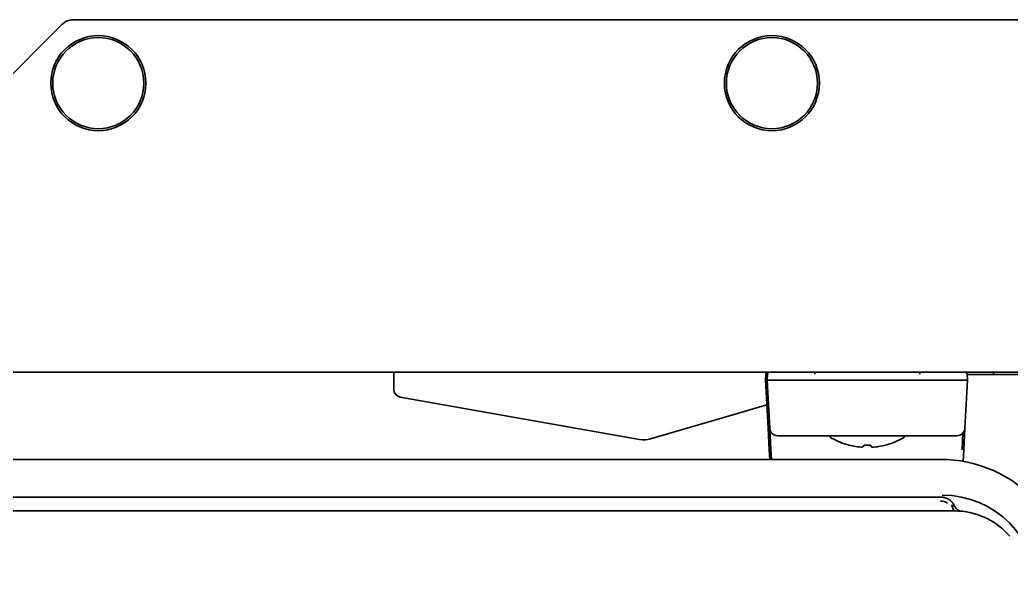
# Model space of a CAD drawing. Header units: inches. Extents: x 786 to 5593, y 691 to 5453.
# Drawn here: x 4066.8 to 4191.9, y 5311.7 to 5383.7 of the extents above; entities that cross this region are included whole.
import ezdxf

# ---------------------------------------------------------------- set-up
doc = ezdxf.new("R2010")
doc.units = ezdxf.units.IN
doc.layers.add('1', color=7, linetype='Continuous', true_color=0xffffff)
doc.layers.add('4', color=7, linetype='Continuous', true_color=0xffffff)

msp = doc.modelspace()

# ---------------------------------------------------------------- linework, layer by layer
at = {"layer": '1', "color": 7, "linetype": 'Continuous', "lineweight": 35}
for p, q in [((4058.4, 5369.34), (4072.15, 5383.09)), ((4073.57, 5383.68), (4202.24, 5383.68)), ((4194.03, 5339.18), (4058.15, 5339.18)), ((4114.03, 5337.02), (4114.03, 5339.18)), ((4167.14, 5338.93), (4167.14, 5339.18)), ((4189.72, 5338.9), (4189.72, 5339.18)), ((4160.95, 5338.18), (4160.98, 5338.93)), ((4161.27, 5332.12), (4160.95, 5338.18)), ((4161.15, 5338.18), (4161.18, 5338.93)), ((4161.47, 5332.12), (4161.15, 5338.18)), ((4180.41, 5338.18), (4167.14, 5338.18)), ((4186.4, 5338.18), (4186.08, 5332.12)), ((4186.37, 5338.93), (4186.4, 5338.18)), ((4186.37, 5338.9), (4189.17, 5338.9)), ((4189.17, 5338.9), (4194.14, 5338.9)), ((4118.85, 5335.33), (4114.85, 5336.03)), ((4145.05, 5330.71), (4118.85, 5335.33)), ((4160.8, 5334.97), (4156.8, 5333.8)), ((4156.8, 5333.8), (4146.41, 5330.78)), ((4161.41, 5329.41), (4161.27, 5332.12)), ((4161.61, 5329.41), (4161.47, 5332.12)), ((4186.08, 5332.12), (4185.94, 5329.41)), ((4167.46, 5331.18), (4162.47, 5331.18)), ((4180.09, 5331.18), (4167.46, 5331.18)), ((4185.08, 5331.18), (4180.09, 5331.18)), ((4185.85, 5331.53), (4185.74, 5329.41)), ((4161.47, 5328.19), (4161.41, 5329.41)), ((4161.68, 5328.19), (4161.61, 5329.41)), ((4173.18, 5329.72), (4173.18, 5329.72)), ((4174.38, 5329.72), (4174.38, 5329.72)), ((4176.07, 5329.98), (4176.07, 5329.97)), ((4185.94, 5329.41), (4185.86, 5327.93))]:
    msp.add_line(p, q, dxfattribs=at)
for centre, radius in [((4076.74, 5375.68), 6), ((4161.74, 5375.68), 6), ((4076.74, 5375.68), 5.75), ((4161.74, 5375.68), 5.75)]:
    msp.add_circle(centre, radius, dxfattribs=at)
for centre, radius, start, end in [((4073.57, 5381.68), 2, 90, 135), ((4115.03, 5337.02), 1, 180, 260), ((4160.52, 5335.93), 1, 286.2135, 305.888), ((4162.27, 5332.18), 1, 183, 220.0403), ((4162.47, 5332.18), 1, 183, 270), ((4185.08, 5332.18), 1, 270, 357), ((4145.57, 5333.66), 3, 260, 286.2135), ((4169.52, 5331.3), 0.5, 194.6023, 240.3206), ((4173.77, 5338.76), 9.08, 240.3206, 255.3324), ((4173.77, 5338.76), 9.08, 284.6676, 299.6794), ((4178.02, 5331.3), 0.5, 299.6794, 345.3977)]:
    msp.add_arc(centre, radius, start, end, dxfattribs=at)
for centre, major_axis, ratio, start_param, end_param in [((4161.23, 5338.93), (0, 0.25), 1, 0, 1.53589), ((4161.43, 5338.93), (0, 0.25), 1, 0, 1.53589), ((4180.41, 5338.93), (0, -0.25), 0.000017, 1.605703, 3.141593), ((4186.12, 5338.93), (-0.25, 0), 1, 3.176499, 4.712389), ((4171.47, 5338.76), (0, -8.79), 0.001207, 6.237649, 6.328721), ((4173.7, 5338.76), (0, -9.06), 0.993009, 6.033606, 6.225112), ((4173.11, 5338.76), (0, -9.06), 0.115642, 0.058074, 0.249579), ((4173.11, 5338.76), (0, -9.06), 0.11804, 0.058074, 0.249579), ((4173.77, 5338.76), (0, -8.79), 0.999999, 6.237649, 6.328721), ((4173.78, 5338.76), (0, 8.79), 0.999999, 3.14129, 3.187129), ((4174.44, 5338.76), (0, 9.06), 0.11804, 2.892014, 3.083519), ((4173.85, 5338.76), (0, 9.06), 0.993291, 3.199666, 3.391172), ((4173.85, 5338.76), (0, 9.06), 0.993009, 3.199666, 3.391172)]:
    msp.add_ellipse(centre, major_axis=major_axis, ratio=ratio, start_param=start_param, end_param=end_param, dxfattribs=at)
for points, knots in [([(4167.14, 5338.18), (4166.95, 5338.18), (4166.75, 5338.17), (4166.36, 5338.17), (4166.17, 5338.17), (4165.78, 5338.17), (4165.59, 5338.17), (4165.36, 5338.17), (4165.31, 5338.17), (4165.22, 5338.18), (4165.17, 5338.18), (4165.03, 5338.18), (4164.94, 5338.18), (4164.67, 5338.18), (4164.49, 5338.18), (4164.15, 5338.17), (4163.98, 5338.17), (4163.73, 5338.17), (4163.65, 5338.17), (4163.54, 5338.17), (4163.5, 5338.17), (4163.42, 5338.17), (4163.38, 5338.17), (4163.19, 5338.18), (4163.04, 5338.18), (4162.77, 5338.18), (4162.5, 5338.17), (4162.27, 5338.17), (4162.13, 5338.17), (4162.11, 5338.17), (4162.05, 5338.17), (4162.03, 5338.17), (4161.95, 5338.17), (4161.9, 5338.17), (4161.77, 5338.18), (4161.68, 5338.18), (4161.53, 5338.18), (4161.47, 5338.18), (4161.38, 5338.17), (4161.36, 5338.17), (4161.31, 5338.17), (4161.29, 5338.17), (4161.23, 5338.17), (4161.2, 5338.17), (4161.16, 5338.17), (4161.15, 5338.18), (4161.15, 5338.18)], [0, 0, 0, 0, 0.062581, 0.062581, 0.125162, 0.125162, 0.187743, 0.187743, 0.203388, 0.203388, 0.219033, 0.219033, 0.250323, 0.250323, 0.312904, 0.312904, 0.375485, 0.375485, 0.406775, 0.406775, 0.422421, 0.422421, 0.438066, 0.438066, 0.500647, 0.500647, 0.563228, 0.625808, 0.625808, 0.641454, 0.641454, 0.657099, 0.657099, 0.688389, 0.688389, 0.75097, 0.75097, 0.813551, 0.813551, 0.844841, 0.844841, 0.876132, 0.876132, 0.938713, 0.938713, 1, 1, 1, 1]), ([(4186.4, 5338.18), (4186.4, 5338.18), (4186.39, 5338.17), (4186.35, 5338.17), (4186.32, 5338.17), (4186.24, 5338.17), (4186.2, 5338.17), (4186.13, 5338.17), (4186.11, 5338.17), (4186.08, 5338.18), (4186.06, 5338.18), (4186.01, 5338.18), (4185.98, 5338.18), (4185.87, 5338.18), (4185.78, 5338.18), (4185.6, 5338.17), (4185.5, 5338.17), (4185.33, 5338.17), (4185.28, 5338.17), (4185.19, 5338.17), (4185.16, 5338.17), (4185.1, 5338.17), (4185.07, 5338.17), (4184.91, 5338.18), (4184.78, 5338.18), (4184.5, 5338.18), (4184.21, 5338.17), (4183.9, 5338.17), (4183.69, 5338.17), (4183.65, 5338.17), (4183.57, 5338.17), (4183.53, 5338.17), (4183.4, 5338.17), (4183.31, 5338.17), (4183.06, 5338.18), (4182.88, 5338.18), (4182.52, 5338.18), (4182.33, 5338.18), (4182.05, 5338.17), (4181.96, 5338.17), (4181.77, 5338.17), (4181.67, 5338.17), (4181.38, 5338.17), (4181.18, 5338.17), (4180.8, 5338.17), (4180.6, 5338.18), (4180.41, 5338.18)], [0, 0, 0, 0, 0.061226, 0.061226, 0.123811, 0.123811, 0.186396, 0.186396, 0.202042, 0.202042, 0.217689, 0.217689, 0.248981, 0.248981, 0.311566, 0.311566, 0.374151, 0.374151, 0.405443, 0.405443, 0.42109, 0.42109, 0.436736, 0.436736, 0.499321, 0.499321, 0.561906, 0.62449, 0.62449, 0.640137, 0.640137, 0.655783, 0.655783, 0.687075, 0.687075, 0.74966, 0.74966, 0.812245, 0.812245, 0.843538, 0.843538, 0.87483, 0.87483, 0.937415, 0.937415, 1, 1, 1, 1])]:
    msp.add_open_spline(points, degree=3, knots=knots, dxfattribs=at)
at = {"layer": '4', "color": 7, "linetype": 'Continuous', "lineweight": 35}
for p, q in [((4182.99, 5328.19), (3859.9, 5328.19)), ((3468.47, 5323.43), (4183.01, 5323.43)), ((3468.47, 5323.43), (4183.01, 5323.43)), ((4184.87, 5321.68), (3466.61, 5321.68)), ((4184.87, 5321.68), (3466.61, 5321.68)), ((4189.59, 5320.34), (4189.59, 5320.34)), ((4189.59, 5320.34), (4189.59, 5320.34))]:
    msp.add_line(p, q, dxfattribs=at)
for centre, radius, start, end in [((4182.99, 5311.68), 16.51, 42.0972, 90), ((4183.24, 5311.68), 11.99, 0, 90), ((4185.75, 5322.64, 0), 1, 203.8148, 264.9172), ((4185.75, 5322.64, 0), 1, 203.8148, 264.9172)]:
    msp.add_arc(centre, radius, start, end, dxfattribs=at)
for centre, major_axis, ratio, start_param, end_param in [((4183.01, 5321.43), (1.5, 0), 0.999848, 0.954515, 1.570825), ((4183.01, 5321.43), (1.5, 0), 0.999848, 0.954515, 1.570825), ((4184.87, 5322.68), (0, -1), 0.423885, 4.999104, 6.283186), ((4184.87, 5322.68), (0, -1), 0.423885, 4.999104, 6.283186), ((4185.75, 5322.64), (0.39, -0.921), 0.999999, 4.726879, 5.111753), ((4185.75, 5322.64), (0.39, -0.921), 0.999999, 4.726882, 5.111755), ((4184.87, 5312.68), (-7.86, -4.39), 1, 3.331446, 3.650679)]:
    msp.add_ellipse(centre, major_axis=major_axis, ratio=ratio, start_param=start_param, end_param=end_param, dxfattribs=at)
for points, knots in [([(4183.01, 5323.43), (4183.01, 5323.43), (4183.03, 5323.43), (4183.05, 5323.43), (4183.07, 5323.43), (4183.09, 5323.42), (4183.11, 5323.42), (4183.13, 5323.42), (4183.15, 5323.42), (4183.18, 5323.42), (4183.2, 5323.42), (4183.22, 5323.41), (4183.24, 5323.41), (4183.26, 5323.41), (4183.28, 5323.41), (4183.3, 5323.4), (4183.33, 5323.4), (4183.35, 5323.4), (4183.37, 5323.39), (4183.39, 5323.39), (4183.41, 5323.38), (4183.43, 5323.38), (4183.46, 5323.37), (4183.48, 5323.37), (4183.5, 5323.36), (4183.52, 5323.36), (4183.54, 5323.35), (4183.57, 5323.35), (4183.59, 5323.34), (4183.61, 5323.33), (4183.63, 5323.33), (4183.65, 5323.32), (4183.67, 5323.31), (4183.7, 5323.3), (4183.72, 5323.3), (4183.74, 5323.29), (4183.76, 5323.28), (4183.78, 5323.27), (4183.8, 5323.26), (4183.82, 5323.25), (4183.85, 5323.24), (4183.87, 5323.23), (4183.89, 5323.22), (4183.91, 5323.21), (4183.93, 5323.2), (4183.95, 5323.19), (4183.97, 5323.18), (4183.99, 5323.17), (4184.01, 5323.15), (4184.04, 5323.14), (4184.06, 5323.13), (4184.08, 5323.12), (4184.1, 5323.1), (4184.12, 5323.09), (4184.14, 5323.08), (4184.16, 5323.06), (4184.18, 5323.05), (4184.2, 5323.03), (4184.22, 5323.02), (4184.24, 5323), (4184.26, 5322.99), (4184.27, 5322.97), (4184.29, 5322.96), (4184.31, 5322.94), (4184.33, 5322.92), (4184.35, 5322.91), (4184.37, 5322.89), (4184.39, 5322.87), (4184.41, 5322.85), (4184.42, 5322.84), (4184.44, 5322.82), (4184.46, 5322.8), (4184.48, 5322.78), (4184.49, 5322.76), (4184.51, 5322.74), (4184.53, 5322.72), (4184.54, 5322.7), (4184.56, 5322.68), (4184.58, 5322.66), (4184.59, 5322.64), (4184.61, 5322.62), (4184.62, 5322.6), (4184.64, 5322.58), (4184.65, 5322.56), (4184.67, 5322.54), (4184.68, 5322.52), (4184.7, 5322.49), (4184.71, 5322.47), (4184.72, 5322.45), (4184.74, 5322.43), (4184.75, 5322.4), (4184.76, 5322.38), (4184.78, 5322.35), (4184.79, 5322.33), (4184.8, 5322.31), (4184.81, 5322.28), (4184.82, 5322.26), (4184.83, 5322.24), (4184.84, 5322.23)], [0, 0, 0, 0, 0.009096, 0.018219, 0.02737, 0.036549, 0.045756, 0.054991, 0.064253, 0.073544, 0.082862, 0.092208, 0.101581, 0.110983, 0.120412, 0.129869, 0.139354, 0.148867, 0.158408, 0.167976, 0.177572, 0.187196, 0.196848, 0.206527, 0.216235, 0.22597, 0.235733, 0.245524, 0.255343, 0.265189, 0.275063, 0.284965, 0.294895, 0.304853, 0.314838, 0.324852, 0.334893, 0.344962, 0.355059, 0.365183, 0.375335, 0.385516, 0.395724, 0.40596, 0.416223, 0.426515, 0.436834, 0.447181, 0.457556, 0.467958, 0.478389, 0.488847, 0.499333, 0.509847, 0.520389, 0.530959, 0.541556, 0.552181, 0.562834, 0.573515, 0.584224, 0.59496, 0.605725, 0.616517, 0.627337, 0.638185, 0.64906, 0.659963, 0.670895, 0.681854, 0.69284, 0.703855, 0.714898, 0.725968, 0.737066, 0.748192, 0.759346, 0.770527, 0.781736, 0.792974, 0.804239, 0.815532, 0.826852, 0.838201, 0.849577, 0.860981, 0.872413, 0.883873, 0.89536, 0.906876, 0.918419, 0.92999, 0.941589, 0.953215, 0.96487, 0.976552, 0.988262, 1, 1, 1, 1]), ([(4183.01, 5323.43), (4183.01, 5323.43), (4183.03, 5323.43), (4183.05, 5323.43), (4183.07, 5323.43), (4183.09, 5323.42), (4183.11, 5323.42), (4183.13, 5323.42), (4183.15, 5323.42), (4183.18, 5323.42), (4183.2, 5323.42), (4183.22, 5323.41), (4183.24, 5323.41), (4183.26, 5323.41), (4183.28, 5323.41), (4183.3, 5323.4), (4183.33, 5323.4), (4183.35, 5323.4), (4183.37, 5323.39), (4183.39, 5323.39), (4183.41, 5323.38), (4183.43, 5323.38), (4183.46, 5323.37), (4183.48, 5323.37), (4183.5, 5323.36), (4183.52, 5323.36), (4183.54, 5323.35), (4183.57, 5323.35), (4183.59, 5323.34), (4183.61, 5323.33), (4183.63, 5323.33), (4183.65, 5323.32), (4183.67, 5323.31), (4183.7, 5323.3), (4183.72, 5323.3), (4183.74, 5323.29), (4183.76, 5323.28), (4183.78, 5323.27), (4183.8, 5323.26), (4183.82, 5323.25), (4183.85, 5323.24), (4183.87, 5323.23), (4183.89, 5323.22), (4183.91, 5323.21), (4183.93, 5323.2), (4183.95, 5323.19), (4183.97, 5323.18), (4183.99, 5323.17), (4184.01, 5323.15), (4184.04, 5323.14), (4184.06, 5323.13), (4184.08, 5323.12), (4184.1, 5323.1), (4184.12, 5323.09), (4184.14, 5323.08), (4184.16, 5323.06), (4184.18, 5323.05), (4184.2, 5323.03), (4184.22, 5323.02), (4184.24, 5323), (4184.26, 5322.99), (4184.27, 5322.97), (4184.29, 5322.96), (4184.31, 5322.94), (4184.33, 5322.92), (4184.35, 5322.91), (4184.37, 5322.89), (4184.39, 5322.87), (4184.41, 5322.85), (4184.42, 5322.84), (4184.44, 5322.82), (4184.46, 5322.8), (4184.48, 5322.78), (4184.49, 5322.76), (4184.51, 5322.74), (4184.53, 5322.72), (4184.54, 5322.7), (4184.56, 5322.68), (4184.58, 5322.66), (4184.59, 5322.64), (4184.61, 5322.62), (4184.62, 5322.6), (4184.64, 5322.58), (4184.65, 5322.56), (4184.67, 5322.54), (4184.68, 5322.52), (4184.7, 5322.49), (4184.71, 5322.47), (4184.72, 5322.45), (4184.74, 5322.43), (4184.75, 5322.4), (4184.76, 5322.38), (4184.78, 5322.35), (4184.79, 5322.33), (4184.8, 5322.31), (4184.81, 5322.28), (4184.82, 5322.26), (4184.83, 5322.24), (4184.84, 5322.23)], [0, 0, 0, 0, 0.009096, 0.018219, 0.02737, 0.036549, 0.045756, 0.054991, 0.064253, 0.073544, 0.082862, 0.092208, 0.101581, 0.110983, 0.120412, 0.129869, 0.139354, 0.148867, 0.158408, 0.167976, 0.177572, 0.187196, 0.196848, 0.206527, 0.216235, 0.22597, 0.235733, 0.245524, 0.255343, 0.265189, 0.275063, 0.284965, 0.294895, 0.304853, 0.314838, 0.324852, 0.334893, 0.344962, 0.355059, 0.365183, 0.375335, 0.385516, 0.395724, 0.40596, 0.416223, 0.426515, 0.436834, 0.447181, 0.457556, 0.467958, 0.478389, 0.488847, 0.499333, 0.509847, 0.520389, 0.530959, 0.541556, 0.552181, 0.562834, 0.573515, 0.584224, 0.59496, 0.605725, 0.616517, 0.627337, 0.638185, 0.64906, 0.659963, 0.670895, 0.681854, 0.69284, 0.703855, 0.714898, 0.725968, 0.737066, 0.748192, 0.759346, 0.770527, 0.781736, 0.792974, 0.804239, 0.815532, 0.826852, 0.838201, 0.849577, 0.860981, 0.872413, 0.883873, 0.89536, 0.906876, 0.918419, 0.92999, 0.941589, 0.953215, 0.96487, 0.976552, 0.988262, 1, 1, 1, 1]), ([(4184.46, 5322.39), (4184.47, 5322.39), (4184.48, 5322.39), (4184.49, 5322.38), (4184.5, 5322.37), (4184.52, 5322.37), (4184.53, 5322.36), (4184.54, 5322.36), (4184.56, 5322.35), (4184.57, 5322.35), (4184.58, 5322.34), (4184.6, 5322.33), (4184.61, 5322.33), (4184.62, 5322.32), (4184.63, 5322.32), (4184.64, 5322.31), (4184.66, 5322.31), (4184.67, 5322.3), (4184.68, 5322.3), (4184.69, 5322.29), (4184.7, 5322.29), (4184.71, 5322.29), (4184.72, 5322.28), (4184.73, 5322.28), (4184.74, 5322.27), (4184.76, 5322.26), (4184.78, 5322.26), (4184.8, 5322.25), (4184.81, 5322.24), (4184.82, 5322.24), (4184.82, 5322.24), (4184.83, 5322.24), (4184.83, 5322.24), (4184.83, 5322.23), (4184.83, 5322.23), (4184.84, 5322.23), (4184.84, 5322.23), (4184.84, 5322.23)], [0, 0, 0, 0, 0.025867, 0.051547, 0.07704, 0.102346, 0.127465, 0.152398, 0.177144, 0.201703, 0.226076, 0.250263, 0.274262, 0.298076, 0.321703, 0.345145, 0.368401, 0.391472, 0.414358, 0.437059, 0.459578, 0.481914, 0.504069, 0.526043, 0.547839, 0.607704, 0.666274, 0.723622, 0.779839, 0.807576, 0.835263, 0.862911, 0.89053, 0.918131, 0.945726, 0.973326, 1, 1, 1, 1]), ([(4184.46, 5322.39), (4184.47, 5322.39), (4184.48, 5322.39), (4184.49, 5322.38), (4184.5, 5322.37), (4184.52, 5322.37), (4184.53, 5322.36), (4184.54, 5322.36), (4184.56, 5322.35), (4184.57, 5322.35), (4184.58, 5322.34), (4184.6, 5322.33), (4184.61, 5322.33), (4184.62, 5322.32), (4184.63, 5322.32), (4184.64, 5322.31), (4184.66, 5322.31), (4184.67, 5322.3), (4184.68, 5322.3), (4184.69, 5322.29), (4184.7, 5322.29), (4184.71, 5322.29), (4184.72, 5322.28), (4184.73, 5322.28), (4184.74, 5322.27), (4184.76, 5322.26), (4184.78, 5322.26), (4184.8, 5322.25), (4184.81, 5322.24), (4184.82, 5322.24), (4184.82, 5322.24), (4184.83, 5322.24), (4184.83, 5322.24), (4184.83, 5322.23), (4184.83, 5322.23), (4184.84, 5322.23), (4184.84, 5322.23), (4184.84, 5322.23)], [0, 0, 0, 0, 0.025867, 0.051547, 0.07704, 0.102346, 0.127465, 0.152398, 0.177144, 0.201703, 0.226076, 0.250263, 0.274262, 0.298076, 0.321703, 0.345145, 0.368401, 0.391472, 0.414358, 0.437059, 0.459578, 0.481914, 0.504069, 0.526043, 0.547839, 0.607704, 0.666274, 0.723622, 0.779839, 0.807576, 0.835263, 0.862911, 0.89053, 0.918131, 0.945726, 0.973326, 1, 1, 1, 1]), ([(4185.43, 5321.69), (4185.37, 5321.71), (4185.24, 5321.77), (4185.06, 5321.89), (4184.91, 5322.06), (4184.84, 5322.18), (4184.81, 5322.24)], [0, 0, 0, 0, 0.255677, 0.509131, 0.758057, 1, 1, 1, 1]), ([(4185.43, 5321.69), (4185.37, 5321.71), (4185.24, 5321.77), (4185.06, 5321.89), (4184.91, 5322.06), (4184.84, 5322.18), (4184.81, 5322.24)], [0, 0, 0, 0, 0.255677, 0.509131, 0.758057, 1, 1, 1, 1]), ([(4189.95, 5320.1), (4189.5, 5320.41), (4187.92, 5321.29), (4186.12, 5321.68), (4184.87, 5321.68)], [0, 0, 0, 0, 0.306363, 1, 1, 1, 1]), ([(4189.95, 5320.1), (4189.5, 5320.41), (4187.92, 5321.29), (4186.12, 5321.68), (4184.87, 5321.68)], [0, 0, 0, 0, 0.306363, 1, 1, 1, 1])]:
    msp.add_open_spline(points, degree=3, knots=knots, dxfattribs=at)
msp.add_open_spline([(4184.84, 5322.23), (4184.84, 5322.23)], degree=1, dxfattribs=at)
msp.add_open_spline([(4184.84, 5322.23), (4184.84, 5322.23)], degree=1, dxfattribs=at)

doc.saveas('drawing.dxf')
